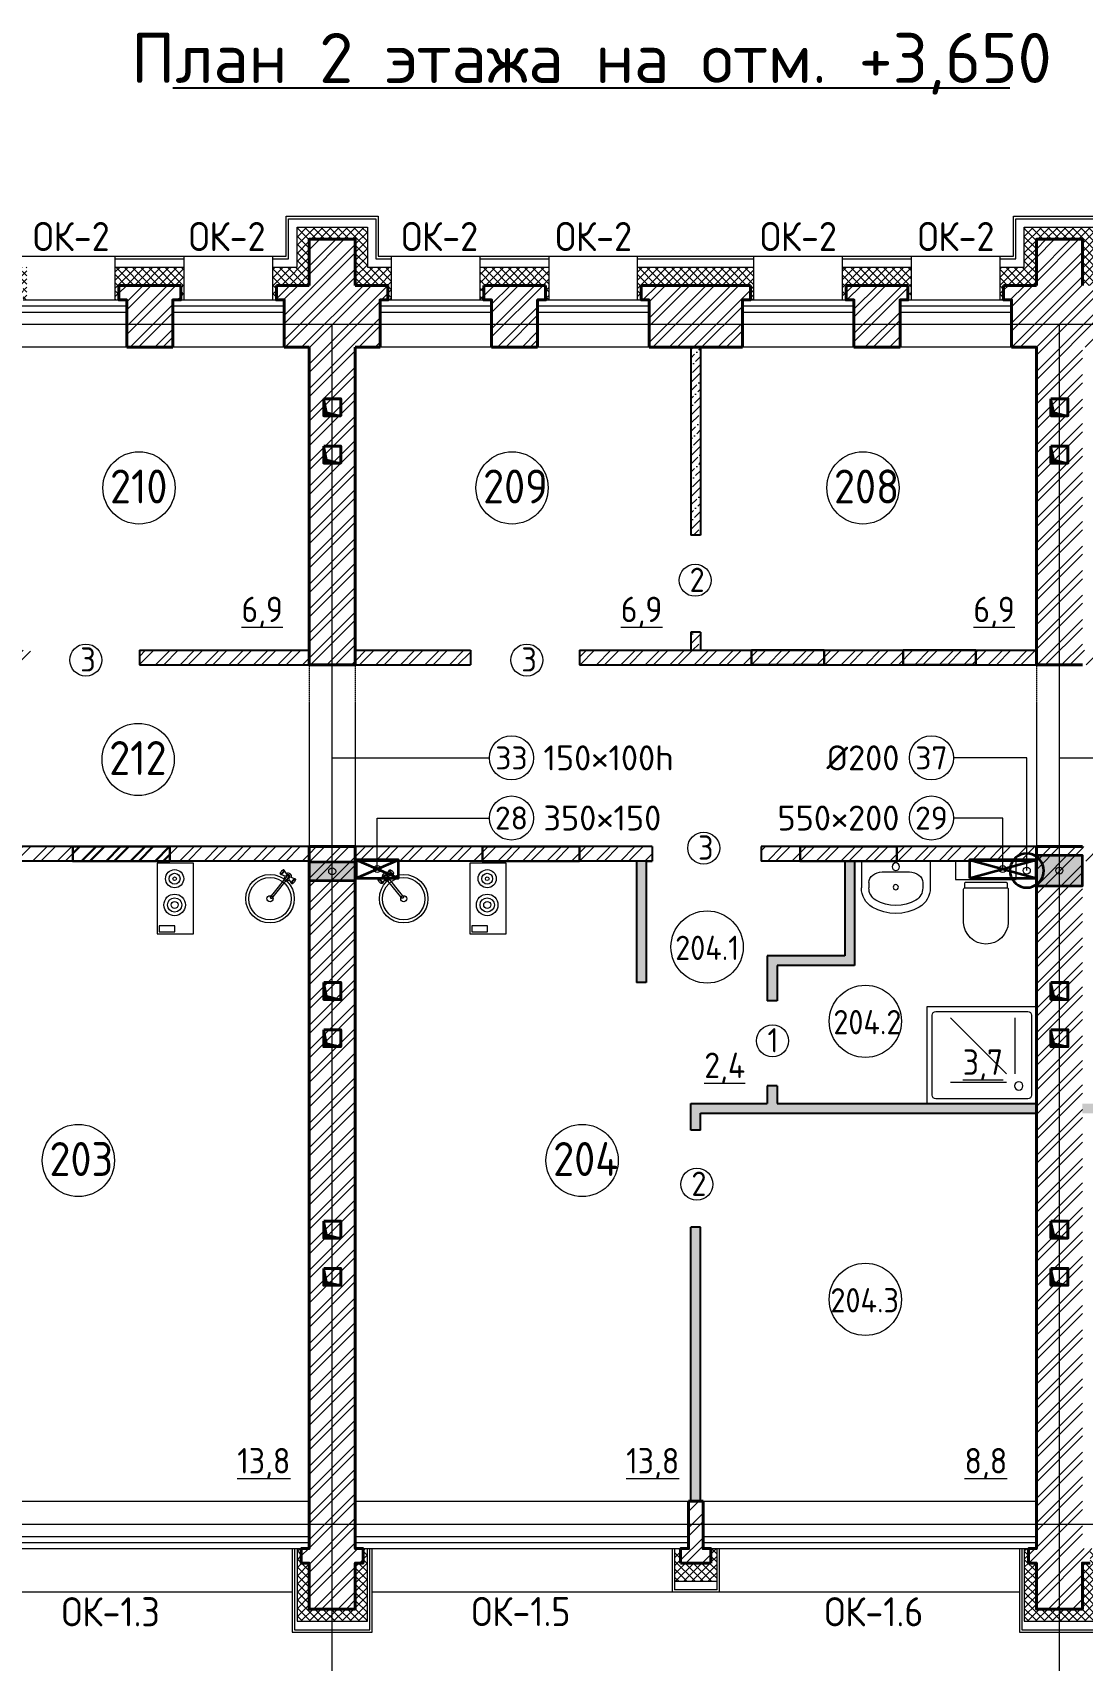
# Model space of a CAD drawing. Header units: millimetres. Extents: x -718 to 68664, y 3859 to 52864.
# Drawn here: x 40871 to 49533, y 12997 to 26425 of the extents above; entities that cross this region are included whole.
import ezdxf
from ezdxf.enums import TextEntityAlignment as Align

# ---------------------------------------------------------------- set-up
doc = ezdxf.new("R2010")
doc.units = ezdxf.units.MM
doc.linetypes.add('ACAD_ISO02W100', pattern=[15, 12, -3])
doc.linetypes.add('ACAD_ISO04W100', pattern=[30, 24, -3, 0, -3])
doc.layers.add('SANTEH', color=30, linetype='Continuous')
for name, color, linetype, lineweight in [('Ж-б_балка', 144, 'ACAD_ISO02W100', 9), ('Кирпич_перегородки_сущ', 46, 'Continuous', 25), ('Кирпич_стены', 56, 'Continuous', 40), ('Марк_пом', 250, 'Continuous', 15), ('Марка_окна_двери', 166, 'Continuous', 13), ('Оборудование', 19, 'Continuous', 13), ('Окна', 164, 'Continuous', 15), ('Оси', 136, 'ACAD_ISO04W100', 9), ('Отверстия', 5, 'Continuous', 35), ('Отверстия_выноски', 7, 'Continuous', 18), ('Перегородки_новые_CКЦ', 146, 'Continuous', 25), ('Площадь_текст', 198, 'Continuous', 9), ('Проем_закладываемый', 164, 'Continuous', 30), ('Текст', 28, 'Continuous', 25), ('Утеплитель', 36, 'Continuous', 9), ('фасад_навесной', 250, 'Continuous', 15), ('Штрих_кирпич_план', 27, 'Continuous', 5), ('Штрих_перегородки_план_СКЦ', 116, 'Continuous', 5), ('Штрих_пл_кирп_пер_сущ', 116, 'Continuous', 5), ('Штрих_утеплитель_план', 27, 'Continuous', 5)]:
    doc.layers.add(name, color=color, linetype=linetype, lineweight=lineweight)
doc.styles.add('GOST', font='isocpeur.ttf', dxfattribs={"width": 0.9})
doc.styles.add('GOST Common_1', font='GOST Common.ttf', dxfattribs={"width": 0.95, "height": 45})
pattern_1 = [(45, (-66363.26, 106126.58), (-101.02788, 101.02788), []), (45, (-66295.91, 106126.58), (-101.02788, 101.02788), [])]
pattern_2 = [(45, (-66363.263, 106126.584), (25.25697, 92.608891), [119.0625, -23.8125, 0, -23.8125])]

# ---------------------------------------------------------------- blocks, each defined once
blk = doc.blocks.new('Dush')
at = {"layer": 'Оборудование'}
for p, q in [((0, -100), (-900, -100)), ((-900, -100), (-900, -900)), ((0, -900), (0, -100)), ((-860, -170), (-860, -830)), ((-70, -140), (-830, -140)), ((-726, -653), (-726, -191)), ((-653, -653), (-191, -191)), ((-40, -830), (-40, -170)), ((-653, -726), (-191, -726)), ((-900, -900), (0, -900)), ((-830, -860), (-70, -860))]:
    blk.add_line(p, q, dxfattribs=at)
blk.add_circle((-754, -754), 35, dxfattribs=at)
for centre, start, end in [((-830, -170), 90, 180), ((-70, -170), 0, 90), ((-830, -830), 180, 270), ((-70, -830), 270, 0)]:
    blk.add_arc(centre, 30, start, end, dxfattribs=at)
blk = doc.blocks.new('Basin 01_72')
for p, q in [((0, 350), (0, 172)), ((460, 350), (0, 350)), ((460, 350), (460, 172)), ((139, 278), (139, 278)), ((321, 278), (139, 278)), ((50, 207), (50, 172)), ((410, 207), (410, 172))]:
    blk.add_line(p, q)
for points in [[(139, 278), (122, 277), (105, 273), (90, 266), (76, 257), (65, 247), (57, 235), (52, 221), (50, 207)], [(410, 207), (408, 221), (403, 235), (395, 247), (384, 257), (370, 266), (355, 273), (338, 277), (321, 278)], [(0, 172), (1, 152), (5, 133), (11, 114), (20, 96), (30, 80), (43, 66), (57, 53), (73, 42)], [(50, 172), (51, 159), (53, 147), (57, 135), (63, 124), (69, 113), (77, 104), (86, 96), (97, 89)], [(363, 89), (374, 96), (383, 104), (391, 113), (397, 124), (403, 135), (407, 147), (409, 159), (410, 172)], [(387, 42), (403, 53), (417, 66), (430, 80), (440, 96), (449, 114), (455, 133), (459, 152), (460, 172)], [(73, 42), (110, 24), (149, 11), (189, 3), (230, 0), (271, 3), (311, 11), (350, 24), (387, 42)], [(97, 89), (128, 73), (161, 62), (195, 55), (230, 53), (265, 55), (299, 62), (332, 73), (363, 89)]]:
    blk.add_lwpolyline(points)
for centre, radius in [((230, 313), 25), ((230, 176), 17.5)]:
    blk.add_circle(centre, radius)

msp = doc.modelspace()

# ---------------------------------------------------------------- hatches: boundary and pattern name
at = {"true_color": 0x000000}
h = msp.add_hatch(color=18, dxfattribs=at)
h.dxf.hatch_style = 1
h.paths.add_polyline_path([(43273, 23404), (43296, 23293), (43413, 23264), (43273, 23264)])
h = msp.add_hatch(color=18, dxfattribs=at)
h.dxf.hatch_style = 1
h.paths.add_polyline_path([(49273, 23404), (49296, 23293), (49413, 23264), (49273, 23264)])
h = msp.add_hatch(color=18, dxfattribs=at)
h.dxf.hatch_style = 1
h.paths.add_polyline_path([(43273, 23014), (43296, 22903), (43413, 22874), (43273, 22874)])
h = msp.add_hatch(color=18, dxfattribs=at)
h.dxf.hatch_style = 1
h.paths.add_polyline_path([(49273, 23014), (49296, 22903), (49413, 22874), (49273, 22874)])
h = msp.add_hatch(color=18, dxfattribs=at)
h.dxf.hatch_style = 1
h.paths.add_polyline_path([(43273, 18590), (43296, 18479), (43413, 18450), (43273, 18450)])
h = msp.add_hatch(color=18, dxfattribs=at)
h.dxf.hatch_style = 1
h.paths.add_polyline_path([(49273, 18590), (49296, 18479), (49413, 18450), (49273, 18450)])
h = msp.add_hatch(color=18, dxfattribs=at)
h.dxf.hatch_style = 1
h.paths.add_polyline_path([(43273, 18200), (43296, 18089), (43413, 18060), (43273, 18060)])
h = msp.add_hatch(color=18, dxfattribs=at)
h.dxf.hatch_style = 1
h.paths.add_polyline_path([(49273, 18200), (49296, 18089), (49413, 18060), (49273, 18060)])
h = msp.add_hatch(color=18, dxfattribs=at)
h.dxf.hatch_style = 1
h.paths.add_polyline_path([(43273, 16621), (43296, 16510), (43413, 16481), (43273, 16481)])
h = msp.add_hatch(color=18, dxfattribs=at)
h.dxf.hatch_style = 1
h.paths.add_polyline_path([(49273, 16621), (49296, 16510), (49413, 16481), (49273, 16481)])
h = msp.add_hatch(color=18, dxfattribs=at)
h.dxf.hatch_style = 1
h.paths.add_polyline_path([(43273, 16231), (43296, 16120), (43413, 16091), (43273, 16091)])
h = msp.add_hatch(color=18, dxfattribs=at)
h.dxf.hatch_style = 1
h.paths.add_polyline_path([(49273, 16231), (49296, 16120), (49413, 16091), (49273, 16091)])
at = {"layer": 'Отверстия'}
for points in [[(49153, 19387), (49533, 19387), (49533, 19637), (49153, 19637)], [(43153, 19431), (43533, 19431), (43533, 19581), (43153, 19581)]]:
    msp.add_hatch(color=5, dxfattribs=at).paths.add_polyline_path(points)
at = {"layer": 'Проем_закладываемый', "true_color": 0x4554a5}
h = msp.add_hatch(dxfattribs=at)
h.set_pattern_fill('ANSI32', color=175, scale=15)
h.set_pattern_definition(pattern_1)
h.paths.add_polyline_path([(41203, 19710), (42003, 19710), (42003, 19590), (41203, 19590)])
at = {"layer": 'Штрих_кирпич_план'}
h = msp.add_hatch(dxfattribs=at)
h.set_pattern_fill('ANSI32', color=256, scale=15)
h.set_pattern_definition(pattern_1)
h.paths.add_polyline_path([(27038, 24220), (27103, 24220), (27103, 24340), (26593, 24340), (26593, 24220), (26658, 24220), (26658, 23830), (27038, 23830)])
h.paths.add_polyline_path([(28728, 24220), (28793, 24220), (28793, 24340), (27893, 24340), (27893, 24220), (27958, 24220), (27958, 23830), (28728, 23830)])
h.paths.add_polyline_path([(30028, 24220), (30093, 24220), (30093, 24340), (29583, 24340), (29583, 24220), (29648, 24220), (29648, 23830), (30028, 23830)])
h.paths.add_polyline_path([(31533, 23830), (31738, 23830), (31738, 24220), (31803, 24220), (31803, 24340), (31533, 24340), (31533, 24720), (31153, 24720), (31153, 24340), (30883, 24340), (30883, 24220), (30948, 24220), (30948, 23830), (31153, 23830), (31153, 21210), (31793, 21210), (31793, 21720), (31533, 21720)])
h.paths.add_polyline_path([(33038, 24220), (33103, 24220), (33103, 24340), (32593, 24340), (32593, 24220), (32658, 24220), (32658, 23830), (33038, 23830)])
h.paths.add_polyline_path([(34728, 24220), (34793, 24220), (34793, 24340), (33893, 24340), (33893, 24220), (33958, 24220), (33958, 23830), (34728, 23830)], flags=17)
h.paths.add_polyline_path([(36028, 24220), (36093, 24220), (36093, 24340), (35583, 24340), (35583, 24220), (35648, 24220), (35648, 23830), (36028, 23830)], flags=17)
h.paths.add_polyline_path([(37738, 24220), (37803, 24220), (37803, 24340), (37533, 24340), (37533, 24720), (37153, 24720), (37153, 24340), (36883, 24340), (36883, 24220), (36948, 24220), (36948, 23830), (37153, 23830), (37153, 21720), (32693, 21720), (32693, 21210), (37533, 21210), (37533, 23830), (37738, 23830)])
h.paths.add_polyline_path([(39038, 24220), (39103, 24220), (39103, 24340), (38593, 24340), (38593, 24220), (38658, 24220), (38658, 23830), (39038, 23830)])
h.paths.add_polyline_path([(40728, 24220), (40793, 24220), (40793, 24340), (39893, 24340), (39893, 24220), (39958, 24220), (39958, 23830), (40728, 23830)])
h.paths.add_polyline_path([(42028, 24220), (42093, 24220), (42093, 24340), (41583, 24340), (41583, 24220), (41648, 24220), (41648, 23830), (42028, 23830)])
h.paths.add_polyline_path([(43738, 24220), (43803, 24220), (43803, 24340), (43533, 24340), (43533, 24720), (43153, 24720), (43153, 24340), (42883, 24340), (42883, 24220), (42948, 24220), (42948, 23830), (43153, 23830), (43153, 21210), (43533, 21210), (43533, 23830), (43738, 23830)])
h.paths.add_polyline_path([(45038, 24220), (45103, 24220), (45103, 24340), (44593, 24340), (44593, 24220), (44658, 24220), (44658, 23830), (45038, 23830)])
h.paths.add_polyline_path([(46728, 24220), (46793, 24220), (46793, 24340), (45893, 24340), (45893, 24220), (45958, 24220), (45958, 23830), (46728, 23830)])
h.paths.add_polyline_path([(48028, 24220), (48093, 24220), (48093, 24340), (47583, 24340), (47583, 24220), (47648, 24220), (47648, 23830), (48028, 23830)])
h.paths.add_polyline_path([(49738, 24220), (49803, 24220), (49803, 24340), (49533, 24340), (49533, 24720), (49153, 24720), (49153, 24340), (48883, 24340), (48883, 24220), (48948, 24220), (48948, 23830), (49153, 23830), (49153, 21210), (49533, 21210), (49533, 23830), (49738, 23830)])
h.paths.add_polyline_path([(51038, 24220), (51103, 24220), (51103, 24340), (50593, 24340), (50593, 24220), (50658, 24220), (50658, 23830), (51038, 23830)])
h.paths.add_polyline_path([(52728, 24220), (52793, 24220), (52793, 24340), (51893, 24340), (51893, 24220), (51958, 24220), (51958, 23830), (52728, 23830)])
h.paths.add_polyline_path([(54028, 24220), (54093, 24220), (54093, 24340), (53583, 24340), (53583, 24220), (53648, 24220), (53648, 23830), (54028, 23830)])
h.paths.add_polyline_path([(55663, 24720), (55153, 24720), (55153, 24340), (54883, 24340), (54883, 24220), (54948, 24220), (54948, 23830), (55153, 23830), (55153, 21075), (55663, 21075)])
h.paths.add_polyline_path([(55663, 19945), (55153, 19945), (55153, 14310), (55153, 13920), (55088, 13920), (55088, 13800), (55153, 13800), (55153, 13420), (55663, 13420), (55663, 13800)])
h.paths.add_polyline_path([(52468, 13920), (52403, 13920), (52403, 14310), (52283, 14310), (52283, 13920), (52218, 13920), (52218, 13800), (52468, 13800)])
h.paths.add_polyline_path([(49533, 19710), (49153, 19710), (49153, 14310), (49153, 13920), (49088, 13920), (49088, 13800), (49153, 13800), (49153, 13420), (49533, 13420), (49533, 13800), (49598, 13800), (49598, 13920), (49533, 13920), (49533, 14310)])
h.paths.add_polyline_path([(43533, 19710), (43153, 19710), (43153, 14310), (43153, 13920), (43088, 13920), (43088, 13800), (43153, 13800), (43153, 13420), (43533, 13420), (43533, 13800), (43598, 13800), (43598, 13920), (43533, 13920), (43533, 14310)])
h.paths.add_polyline_path([(37533, 19710), (37153, 19710), (37153, 14310), (37153, 13920), (37088, 13920), (37088, 13800), (37153, 13800), (37153, 13420), (37533, 13420), (37533, 13800), (37598, 13800), (37598, 13920), (37533, 13920), (37533, 14310)])
h.paths.add_polyline_path([(40403, 14310), (40283, 14310), (40283, 13920), (40218, 13920), (40218, 13800), (40468, 13800), (40468, 13920), (40403, 13920)])
h.paths.add_polyline_path([(46468, 13920), (46403, 13920), (46403, 14310), (46283, 14310), (46283, 13920), (46218, 13920), (46218, 13800), (46468, 13800)])
h.paths.add_polyline_path([(34468, 13920), (34403, 13920), (34403, 14310), (34283, 14310), (34283, 13920), (34218, 13920), (34218, 13800), (34468, 13800)])
h.paths.add_polyline_path([(31533, 19710), (31153, 19710), (31153, 14310), (31153, 13920), (31088, 13920), (31088, 13800), (31153, 13800), (31153, 13420), (31533, 13420), (31533, 13800), (31598, 13800), (31598, 13920), (31533, 13920), (31533, 14310)])
h.paths.add_polyline_path([(28468, 13920), (28403, 13920), (28403, 14310), (28283, 14310), (28283, 13920), (28218, 13920), (28218, 13800), (28468, 13800)])
h.paths.add_polyline_path([(25023, 20795), (25143, 20795), (25148, 20860), (25536, 20860), (25531, 23830), (25738, 23830), (25738, 24220), (25803, 24220), (25803, 24340), (25023, 24340)])
h.paths.add_polyline_path([(25143, 19880), (25023, 19880), (25023, 13420), (25533, 13420), (25533, 13800), (25598, 13800), (25598, 13920), (25533, 13920), (25533, 19815), (25143, 19815)])
at = {"layer": 'Штрих_перегородки_план_СКЦ', "true_color": 0xf8d731}
h = msp.add_hatch(dxfattribs=at)
h.set_pattern_fill('ANSI36', color=40, scale=15)
h.set_pattern_definition(pattern_2)
h.paths.add_polyline_path([(46382, 21480), (46302, 21480), (46302, 21330), (46382, 21330)])
h.paths.add_polyline_path([(46382, 23830), (46302, 23830), (46302, 22280), (46382, 22280)])
at = {"layer": 'Штрих_перегородки_план_СКЦ'}
h = msp.add_hatch(dxfattribs=at)
h.set_pattern_fill('ANSI36', color=256, scale=15)
h.set_pattern_definition(pattern_2)
h.paths.add_polyline_path([(45933, 19590), (45853, 19590), (45853, 18590), (45933, 18590)])
h.paths.add_polyline_path([(49153, 17590), (48253, 17590), (47013, 17590), (47013, 17737), (46933, 17737), (46933, 17590), (46303, 17590), (46303, 17370), (46383, 17370), (46383, 17510), (49153, 17510)])
h.paths.add_polyline_path([(47653, 19590), (47573, 19590), (47573, 18810), (46933, 18810), (46933, 18437), (47013, 18437), (47013, 18730), (47653, 18730)])
h.paths.add_polyline_path([(46383, 16570), (46303, 16570), (46303, 14310), (46383, 14310)])
h.paths.add_polyline_path([(52383, 17590), (51753, 17590), (51753, 17737), (51673, 17737), (51673, 17590), (49533, 17590), (49533, 17510), (52303, 17510), (52303, 17370), (52383, 17370)])
h.paths.add_polyline_path([(51753, 18810), (51113, 18810), (51113, 19590), (51033, 19590), (51033, 18730), (51673, 18730), (51673, 18437), (51753, 18437)])
h.paths.add_polyline_path([(52833, 19590), (52753, 19590), (52753, 18590), (52833, 18590)])
h.paths.add_polyline_path([(52383, 16570), (52303, 16570), (52303, 14310), (52383, 14310)])
at = {"layer": 'Штрих_пл_кирп_пер_сущ'}
h = msp.add_hatch(dxfattribs=at)
h.set_pattern_fill('ANSI32', color=256, scale=15)
h.set_pattern_definition(pattern_1)
h.paths.add_polyline_path([(52403, 23830), (52283, 23830), (52283, 21330), (52403, 21330)])
h.paths.add_polyline_path([(37983, 21330), (37533, 21330), (37533, 21210), (37983, 21210)])
h.paths.add_polyline_path([(43153, 21330), (41753, 21330), (41753, 21210), (43153, 21210)])
h.paths.add_polyline_path([(44483, 21330), (43533, 21330), (43533, 21210), (44483, 21210)])
h.paths.add_polyline_path([(51193, 21330), (49533, 21330), (49533, 21210), (51193, 21210)])
h.paths.add_polyline_path([(55153, 21330), (53503, 21330), (53503, 21210), (55153, 21210)])
h.paths.add_polyline_path([(40853, 21330), (38883, 21330), (38883, 21210), (40853, 21210)])
h.paths.add_polyline_path([(49153, 21330), (45383, 21330), (45383, 21210), (49153, 21210)])
h.paths.add_polyline_path([(52703, 21330), (51993, 21330), (51993, 21210), (52703, 21210)])
h = msp.add_hatch(dxfattribs=at)
h.set_pattern_fill('ANSI32', color=256, scale=15)
h.set_pattern_definition(pattern_1)
h.paths.add_polyline_path([(55153, 19710), (52703, 19710), (52703, 19590), (55153, 19590)])
h.paths.add_polyline_path([(51803, 19710), (49533, 19710), (49533, 19590), (51803, 19590)])
h.paths.add_polyline_path([(49153, 19710), (46883, 19710), (46883, 19590), (49153, 19590)])
h.paths.add_polyline_path([(45983, 19710), (43533, 19710), (43533, 19590), (45983, 19590)])
h.paths.add_polyline_path([(43153, 19710), (40703, 19710), (40703, 19590), (43153, 19590)])
h.paths.add_polyline_path([(39803, 19710), (37533, 19710), (37533, 19590), (39803, 19590)])
h.paths.add_polyline_path([(37153, 19710), (34883, 19710), (34883, 19590), (37153, 19590)])
h.paths.add_polyline_path([(33983, 19710), (31533, 19710), (31533, 19590), (33983, 19590)])
at = {"layer": 'Штрих_утеплитель_план'}
h = msp.add_hatch(dxfattribs=at)
h.set_pattern_fill('ANSI37', color=256, scale=15)
h.set_pattern_definition([(45, (55753.34, 22957.65), (-33.67596, 33.67596), []), (135, (55753.34, 22957.65), (-33.67596, -33.67596), [])])
h.paths.add_polyline_path([(55813, 24820), (55053, 24820), (55053, 24490), (54853, 24490), (54853, 24220), (54883, 24220), (54883, 24340), (55153, 24340), (55153, 24720), (55663, 24720), (55663, 21075), (55443, 21075), (55443, 21045), (55813, 21045)])
h.paths.add_polyline_path([(55813, 19975), (55443, 19975), (55443, 19945), (55663, 19945), (55663, 13800), (55663, 13420), (55343, 13420), (55343, 13320), (55813, 13320)])
h.paths.add_polyline_path([(55343, 13420), (55153, 13420), (55153, 13800), (55088, 13800), (55088, 13920), (55053, 13920), (55053, 13320), (55343, 13320)])
h.paths.add_polyline_path([(25023, 24020), (24873, 24020), (24873, 20765), (25143, 20765), (25143, 20795), (25023, 20795)])
h.paths.add_polyline_path([(25023, 19880), (25143, 19880), (25143, 19910), (24873, 19910), (24873, 14120), (25023, 14120)])
h.paths.add_polyline_path([(25833, 24490), (24873, 24490), (24873, 24020), (25023, 24020), (25023, 24340), (25533, 24340), (25803, 24340), (25803, 24220), (25833, 24220)])
h.paths.add_polyline_path([(27133, 24490), (26563, 24490), (26563, 24220), (26593, 24220), (26593, 24340), (27103, 24340), (27103, 24220), (27133, 24220)])
h.paths.add_polyline_path([(28823, 24490), (27863, 24490), (27863, 24220), (27893, 24220), (27893, 24340), (28793, 24340), (28793, 24220), (28823, 24220)])
h.paths.add_polyline_path([(30123, 24490), (29553, 24490), (29553, 24220), (29583, 24220), (29583, 24340), (30093, 24340), (30093, 24220), (30123, 24220)])
h.paths.add_polyline_path([(31153, 24720), (31533, 24720), (31533, 24340), (31803, 24340), (31803, 24220), (31833, 24220), (31833, 24490), (31633, 24490), (31633, 24820), (31053, 24820), (31053, 24490), (30853, 24490), (30853, 24220), (30883, 24220), (30883, 24340), (31153, 24340)])
h.paths.add_polyline_path([(33133, 24490), (32563, 24490), (32563, 24220), (32593, 24220), (32593, 24340), (33103, 24340), (33103, 24220), (33133, 24220)])
h.paths.add_polyline_path([(34823, 24490), (33863, 24490), (33863, 24220), (33893, 24220), (33893, 24340), (34793, 24340), (34793, 24220), (34823, 24220)])
h.paths.add_polyline_path([(36123, 24490), (35553, 24490), (35553, 24220), (35583, 24220), (35583, 24340), (36093, 24340), (36093, 24220), (36123, 24220)])
h.paths.add_polyline_path([(37153, 24720), (37533, 24720), (37533, 24340), (37803, 24340), (37803, 24220), (37833, 24220), (37833, 24490), (37633, 24490), (37633, 24820), (37053, 24820), (37053, 24490), (36853, 24490), (36853, 24220), (36883, 24220), (36883, 24340), (37153, 24340)])
h.paths.add_polyline_path([(39133, 24490), (38563, 24490), (38563, 24220), (38593, 24220), (38593, 24340), (39103, 24340), (39103, 24220), (39133, 24220)])
h.paths.add_polyline_path([(40823, 24490), (39863, 24490), (39863, 24220), (39893, 24220), (39893, 24340), (40793, 24340), (40793, 24220), (40823, 24220)])
h.paths.add_polyline_path([(42123, 24490), (41553, 24490), (41553, 24220), (41583, 24220), (41583, 24340), (42093, 24340), (42093, 24220), (42123, 24220)])
h.paths.add_polyline_path([(43153, 24720), (43533, 24720), (43533, 24340), (43803, 24340), (43803, 24220), (43833, 24220), (43833, 24490), (43633, 24490), (43633, 24820), (43053, 24820), (43053, 24490), (42853, 24490), (42853, 24220), (42883, 24220), (42883, 24340), (43153, 24340)])
h.paths.add_polyline_path([(45133, 24490), (44563, 24490), (44563, 24220), (44593, 24220), (44593, 24340), (45103, 24340), (45103, 24220), (45133, 24220)])
h.paths.add_polyline_path([(46823, 24490), (45863, 24490), (45863, 24220), (45893, 24220), (45893, 24340), (46793, 24340), (46793, 24220), (46823, 24220)])
h.paths.add_polyline_path([(48123, 24490), (47553, 24490), (47553, 24220), (47583, 24220), (47583, 24340), (48093, 24340), (48093, 24220), (48123, 24220)])
h.paths.add_polyline_path([(49153, 24720), (49533, 24720), (49533, 24340), (49803, 24340), (49803, 24220), (49833, 24220), (49833, 24490), (49633, 24490), (49633, 24820), (49053, 24820), (49053, 24490), (48853, 24490), (48853, 24220), (48883, 24220), (48883, 24340), (49153, 24340)])
h.paths.add_polyline_path([(51133, 24490), (50563, 24490), (50563, 24220), (50593, 24220), (50593, 24340), (51103, 24340), (51103, 24220), (51133, 24220)])
h.paths.add_polyline_path([(52823, 24490), (51863, 24490), (51863, 24220), (51893, 24220), (51893, 24340), (52793, 24340), (52793, 24220), (52823, 24220)])
h.paths.add_polyline_path([(54123, 24490), (53553, 24490), (53553, 24220), (53583, 24220), (53583, 24340), (54093, 24340), (54093, 24220), (54123, 24220)])
h.paths.add_polyline_path([(25343, 13420), (25023, 13420), (25023, 13800), (25023, 14120), (24873, 14120), (24873, 13320), (25343, 13320)])
h.paths.add_polyline_path([(25633, 13920), (25598, 13920), (25598, 13800), (25533, 13800), (25533, 13420), (25343, 13420), (25343, 13320), (25633, 13320)])
h.paths.add_polyline_path([(28518, 13920), (28468, 13920), (28468, 13800), (28218, 13800), (28218, 13920), (28168, 13920), (28168, 13650), (28518, 13650)])
h.paths.add_polyline_path([(31633, 13920), (31598, 13920), (31598, 13800), (31533, 13800), (31533, 13420), (31343, 13420), (31343, 13320), (31633, 13320)])
h.paths.add_polyline_path([(31343, 13420), (31153, 13420), (31153, 13800), (31088, 13800), (31088, 13920), (31053, 13920), (31053, 13320), (31343, 13320)])
h.paths.add_polyline_path([(34518, 13920), (34468, 13920), (34468, 13800), (34218, 13800), (34218, 13920), (34168, 13920), (34168, 13650), (34518, 13650)])
h.paths.add_polyline_path([(37153, 13800), (37088, 13800), (37088, 13920), (37053, 13920), (37053, 13320), (37343, 13320), (37343, 13420), (37153, 13420)])
h.paths.add_polyline_path([(37633, 13920), (37598, 13920), (37598, 13800), (37533, 13800), (37533, 13420), (37343, 13420), (37343, 13320), (37633, 13320)])
h.paths.add_polyline_path([(40518, 13920), (40468, 13920), (40468, 13800), (40218, 13800), (40218, 13920), (40168, 13920), (40168, 13650), (40518, 13650)])
h.paths.add_polyline_path([(43633, 13920), (43598, 13920), (43598, 13800), (43533, 13800), (43533, 13420), (43343, 13420), (43343, 13320), (43633, 13320)])
h.paths.add_polyline_path([(43343, 13420), (43153, 13420), (43153, 13800), (43088, 13800), (43088, 13920), (43053, 13920), (43053, 13320), (43343, 13320)])
h.paths.add_polyline_path([(46518, 13920), (46468, 13920), (46468, 13800), (46218, 13800), (46218, 13920), (46168, 13920), (46168, 13650), (46518, 13650)])
h.paths.add_polyline_path([(49153, 13800), (49088, 13800), (49088, 13920), (49053, 13920), (49053, 13320), (49343, 13320), (49343, 13420), (49153, 13420)])
h.paths.add_polyline_path([(49633, 13920), (49598, 13920), (49598, 13800), (49533, 13800), (49533, 13420), (49343, 13420), (49343, 13320), (49633, 13320)])
h.paths.add_polyline_path([(52518, 13920), (52468, 13920), (52468, 13800), (52218, 13800), (52218, 13920), (52168, 13920), (52168, 13650), (52518, 13650)])

# ---------------------------------------------------------------- linework, layer by layer
for points in [[(43273, 23404), (43296, 23293), (43413, 23264), (43273, 23264), (43273, 23404)], [(49273, 23404), (49296, 23293), (49413, 23264), (49273, 23264), (49273, 23404)], [(43273, 23014), (43296, 22903), (43413, 22874), (43273, 22874), (43273, 23014)], [(49273, 23014), (49296, 22903), (49413, 22874), (49273, 22874), (49273, 23014)], [(43273, 18590), (43296, 18479), (43413, 18450), (43273, 18450), (43273, 18590)], [(49273, 18590), (49296, 18479), (49413, 18450), (49273, 18450), (49273, 18590)], [(43273, 18200), (43296, 18089), (43413, 18060), (43273, 18060), (43273, 18200)], [(49273, 18200), (49296, 18089), (49413, 18060), (49273, 18060), (49273, 18200)], [(43273, 16621), (43296, 16510), (43413, 16481), (43273, 16481), (43273, 16621)], [(49273, 16621), (49296, 16510), (49413, 16481), (49273, 16481), (49273, 16621)], [(43273, 16231), (43296, 16120), (43413, 16091), (43273, 16091), (43273, 16231)], [(49273, 16231), (49296, 16120), (49413, 16091), (49273, 16091), (49273, 16231)]]:
    msp.add_lwpolyline(points)
at = {"layer": 'Ж-б_балка', "ltscale": 0.1}
for p, q in [((43153, 21210), (43153, 19710)), ((43533, 21210), (43533, 19710)), ((49153, 21210), (49153, 19710))]:
    msp.add_line(p, q, dxfattribs=at)
at = {"layer": 'Кирпич_перегородки_сущ'}
for p, q in [((41753, 21330), (43153, 21330)), ((43533, 21330), (44483, 21330)), ((45383, 21330), (49153, 21330)), ((41753, 21210), (43153, 21210)), ((43533, 21210), (44483, 21210)), ((45383, 21210), (49153, 21210)), ((43153, 19710), (40703, 19710)), ((45983, 19710), (43533, 19710)), ((49153, 19710), (46883, 19710)), ((43153, 19590), (40703, 19590)), ((45983, 19590), (43533, 19590)), ((49153, 19590), (46883, 19590))]:
    msp.add_line(p, q, dxfattribs=at)
at = {"layer": 'Кирпич_стены'}
for p, q in [((42883, 24340), (43153, 24340)), ((43803, 24340), (43533, 24340)), ((48883, 24340), (49153, 24340)), ((42948, 23830), (43153, 23830)), ((43533, 23830), (43738, 23830)), ((48948, 23830), (49153, 23830)), ((43153, 21210), (43533, 21210)), ((49153, 21210), (49533, 21210)), ((43153, 19710), (43533, 19710)), ((49153, 19710), (49533, 19710))]:
    msp.add_line(p, q, dxfattribs=at)
at = {"layer": 'Кирпич_стены', "lineweight": 15}
for p, q in [((42948, 23830), (37738, 23830)), ((48948, 23830), (43738, 23830)), ((37533, 14310), (43153, 14310)), ((43533, 14310), (49153, 14310))]:
    msp.add_line(p, q, dxfattribs=at)
at = {"layer": 'Кирпич_стены'}
for points in [[(43533, 24340), (43533, 24720), (43153, 24720), (43153, 24340)], [(49533, 24340), (49533, 24720), (49153, 24720), (49153, 24340)], [(42093, 24340), (41583, 24340)], [(41648, 23830), (41648, 24220), (41583, 24220), (41583, 24340)], [(42028, 23830), (42028, 24220), (42093, 24220), (42093, 24340)], [(42948, 23830), (42948, 24220), (42883, 24220), (42883, 24340)], [(43738, 23830), (43738, 24220), (43803, 24220), (43803, 24340)], [(45103, 24340), (44593, 24340)], [(44658, 23830), (44658, 24220), (44593, 24220), (44593, 24340)], [(45038, 23830), (45038, 24220), (45103, 24220), (45103, 24340)], [(46793, 24340), (45893, 24340)], [(45958, 23830), (45958, 24220), (45893, 24220), (45893, 24340)], [(46728, 23830), (46728, 24220), (46793, 24220), (46793, 24340)], [(48093, 24340), (47583, 24340)], [(47648, 23830), (47648, 24220), (47583, 24220), (47583, 24340)], [(48028, 23830), (48028, 24220), (48093, 24220), (48093, 24340)], [(48948, 23830), (48948, 24220), (48883, 24220), (48883, 24340)], [(41648, 23830), (42028, 23830)], [(43153, 23830), (43153, 21210)], [(43533, 21210), (43533, 23830)], [(43533, 21210), (43533, 23830)], [(44658, 23830), (45038, 23830)], [(45958, 23830), (46728, 23830)], [(47648, 23830), (48028, 23830)], [(49153, 23830), (49153, 21210)], [(43153, 19710), (43153, 14310)], [(43533, 14310), (43533, 19710)], [(49153, 19710), (49153, 14310)], [(43153, 14310), (43153, 13920), (43088, 13920), (43088, 13800), (43153, 13800)], [(43533, 14310), (43533, 13920), (43598, 13920), (43598, 13800), (43533, 13800)], [(46283, 14310), (46283, 13920), (46218, 13920), (46218, 13800)], [(46403, 14310), (46283, 14310)], [(46403, 14310), (46403, 13920), (46468, 13920), (46468, 13800)], [(49153, 14310), (49153, 13920), (49088, 13920), (49088, 13800), (49153, 13800)], [(43088, 13800), (43153, 13800), (43153, 13420), (43533, 13420), (43533, 13800), (43598, 13800)], [(46218, 13800), (46468, 13800)], [(49088, 13800), (49153, 13800), (49153, 13420), (49533, 13420), (49533, 13800), (49598, 13800)]]:
    msp.add_lwpolyline(points, dxfattribs=at)
for points in [[(43273, 23404), (43413, 23404), (43413, 23264), (43273, 23264)], [(49273, 23404), (49413, 23404), (49413, 23264), (49273, 23264)], [(43273, 23014), (43413, 23014), (43413, 22874), (43273, 22874)], [(49273, 23014), (49413, 23014), (49413, 22874), (49273, 22874)], [(43273, 18590), (43413, 18590), (43413, 18450), (43273, 18450)], [(49273, 18590), (49413, 18590), (49413, 18450), (49273, 18450)], [(43273, 18200), (43413, 18200), (43413, 18060), (43273, 18060)], [(49273, 18200), (49413, 18200), (49413, 18060), (49273, 18060)], [(43273, 16621), (43413, 16621), (43413, 16481), (43273, 16481)], [(49273, 16621), (49413, 16621), (49413, 16481), (49273, 16481)], [(43273, 16231), (43413, 16231), (43413, 16091), (43273, 16091)], [(49273, 16231), (49413, 16231), (49413, 16091), (49273, 16091)]]:
    msp.add_lwpolyline(points, close=True, dxfattribs=at)
at = {"layer": 'Марк_пом'}
for centre in [(41749, 22669), (44827, 22669), (47722, 22669), (41742, 20429), (46436, 18882), (47742, 18269), (41249, 17121), (45405, 17121), (47742, 15975)]:
    msp.add_circle(centre, 298, dxfattribs=at)
at = {"layer": 'Марка_окна_двери'}
for centre in [(46338, 21907), (41310, 21249), (44949, 21249), (46408, 19698), (46976, 18108), (46352, 16925)]:
    msp.add_circle(centre, 132, dxfattribs=at)
at = {"layer": 'Оборудование', "linetype": 'Continuous'}
for p, q in [((42918, 19498), (42915, 19493)), ((42915, 19493), (42915, 19489)), ((42915, 19489), (42916, 19487)), ((42917, 19483), (42915, 19489)), ((42916, 19487), (42919, 19486)), ((42917, 19483), (42918, 19480)), ((42921, 19504), (42918, 19498)), ((42918, 19480), (42921, 19479)), ((42954, 19466), (42918, 19480)), ((42919, 19486), (42922, 19487)), ((42925, 19509), (42921, 19504)), ((42921, 19479), (42925, 19481)), ((42922, 19487), (42927, 19491)), ((42930, 19514), (42925, 19509)), ((42925, 19481), (42931, 19485)), ((42927, 19491), (42932, 19495)), ((42935, 19517), (42930, 19514)), ((42931, 19485), (42937, 19490)), ((42932, 19495), (42936, 19501)), ((42938, 19518), (42935, 19517)), ((42936, 19501), (42939, 19506)), ((42937, 19490), (42942, 19497)), ((42941, 19518), (42938, 19518)), ((42945, 19518), (42938, 19518)), ((42939, 19506), (42942, 19511)), ((42942, 19515), (42941, 19518)), ((42942, 19511), (42942, 19515)), ((42942, 19497), (42946, 19503)), ((42948, 19517), (42945, 19518)), ((42946, 19503), (42949, 19510)), ((42949, 19514), (42948, 19517)), ((42970, 19484), (42948, 19517)), ((42949, 19510), (42949, 19514)), ((42967, 19475), (42963, 19471)), ((42967, 19474), (42964, 19470)), ((42972, 19478), (42967, 19475)), ((42972, 19477), (42967, 19474)), ((42977, 19479), (42972, 19478)), ((42977, 19478), (42972, 19477)), ((42978, 19472), (42974, 19472)), ((42983, 19478), (42977, 19479)), ((42983, 19477), (42977, 19478)), ((42981, 19472), (42978, 19472)), ((42988, 19476), (42983, 19478)), ((42988, 19475), (42983, 19477)), ((42992, 19471), (42988, 19476)), ((42991, 19471), (42988, 19475)), ((43771, 19471), (43775, 19476)), ((43772, 19471), (43775, 19475)), ((43775, 19476), (43780, 19478)), ((43775, 19475), (43780, 19477)), ((43780, 19478), (43786, 19479)), ((43780, 19477), (43786, 19478)), ((43782, 19472), (43786, 19472)), ((43786, 19479), (43791, 19478)), ((43786, 19478), (43791, 19477)), ((43786, 19472), (43789, 19472)), ((43791, 19478), (43797, 19475)), ((43791, 19477), (43796, 19474)), ((43793, 19484), (43815, 19517)), ((43796, 19474), (43799, 19470)), ((43797, 19475), (43800, 19471)), ((43809, 19466), (43845, 19480)), ((43814, 19514), (43815, 19517)), ((43815, 19510), (43814, 19514)), ((43815, 19517), (43818, 19518)), ((43817, 19503), (43815, 19510)), ((43821, 19497), (43817, 19503)), ((43818, 19518), (43825, 19518)), ((43821, 19515), (43822, 19518)), ((43822, 19511), (43821, 19515)), ((43827, 19490), (43821, 19497)), ((43822, 19518), (43825, 19518)), ((43824, 19506), (43822, 19511)), ((43827, 19501), (43824, 19506)), ((43825, 19518), (43828, 19517)), ((43832, 19495), (43827, 19501)), ((43832, 19485), (43827, 19490)), ((43828, 19517), (43833, 19514)), ((43836, 19491), (43832, 19495)), ((43838, 19481), (43832, 19485)), ((43833, 19514), (43838, 19509)), ((43841, 19487), (43836, 19491)), ((43838, 19509), (43842, 19504)), ((43842, 19479), (43838, 19481)), ((43845, 19486), (43841, 19487)), ((43842, 19504), (43845, 19498)), ((43845, 19480), (43842, 19479)), ((43845, 19498), (43848, 19493)), ((43847, 19487), (43845, 19486)), ((43847, 19483), (43845, 19480)), ((43848, 19489), (43847, 19487)), ((43847, 19483), (43848, 19489)), ((43848, 19493), (43848, 19489)), ((42972, 19468), (42842, 19307)), ((42855, 19297), (42985, 19458)), ((42963, 19471), (42961, 19465)), ((42961, 19465), (42961, 19459)), ((42961, 19459), (42962, 19456)), ((42964, 19470), (42962, 19465)), ((42962, 19465), (42962, 19459)), ((42962, 19459), (42963, 19457)), ((42969, 19467), (42968, 19464)), ((42968, 19464), (42968, 19463)), ((42971, 19470), (42969, 19467)), ((42974, 19472), (42971, 19470)), ((42975, 19470), (42972, 19468)), ((42978, 19470), (42975, 19470)), ((42975, 19447), (42978, 19446)), ((42975, 19446), (42978, 19445)), ((42980, 19470), (42978, 19470)), ((42978, 19446), (42983, 19447)), ((42978, 19445), (42984, 19446)), ((42983, 19469), (42980, 19470)), ((42980, 19453), (42981, 19453)), ((42984, 19470), (42981, 19472)), ((42981, 19453), (42984, 19455)), ((42985, 19466), (42983, 19469)), ((42983, 19447), (42988, 19450)), ((42986, 19468), (42984, 19470)), ((42984, 19455), (42986, 19458)), ((42984, 19446), (42989, 19450)), ((42986, 19464), (42985, 19466)), ((42985, 19458), (42986, 19461)), ((42988, 19464), (42986, 19468)), ((42986, 19461), (42986, 19464)), ((42986, 19458), (42988, 19461)), ((42986, 19440), (43007, 19407)), ((42988, 19461), (42988, 19464)), ((42988, 19450), (42992, 19455)), ((42989, 19450), (42993, 19454)), ((42993, 19465), (42991, 19471)), ((42994, 19466), (42992, 19471)), ((42992, 19455), (42993, 19460)), ((42993, 19460), (42993, 19465)), ((42993, 19454), (42994, 19460)), ((42994, 19460), (42994, 19466)), ((43001, 19459), (43038, 19445)), ((43007, 19415), (43006, 19410)), ((43006, 19410), (43007, 19407)), ((43009, 19421), (43007, 19415)), ((43007, 19407), (43011, 19407)), ((43014, 19428), (43009, 19421)), ((43011, 19407), (43017, 19407)), ((43014, 19413), (43013, 19409)), ((43013, 19409), (43014, 19407)), ((43019, 19434), (43014, 19428)), ((43016, 19419), (43014, 19413)), ((43014, 19407), (43017, 19407)), ((43019, 19424), (43016, 19419)), ((43017, 19407), (43021, 19408)), ((43025, 19440), (43019, 19434)), ((43024, 19430), (43019, 19424)), ((43021, 19408), (43025, 19411)), ((43029, 19434), (43024, 19430)), ((43030, 19444), (43025, 19440)), ((43025, 19411), (43030, 19416)), ((43033, 19437), (43029, 19434)), ((43034, 19445), (43030, 19444)), ((43030, 19416), (43034, 19421)), ((43037, 19439), (43033, 19437)), ((43038, 19445), (43034, 19445)), ((43034, 19421), (43038, 19427)), ((43039, 19438), (43037, 19439)), ((43039, 19442), (43038, 19445)), ((43038, 19427), (43040, 19432)), ((43039, 19442), (43041, 19436)), ((43041, 19436), (43039, 19438)), ((43040, 19432), (43041, 19436)), ((43724, 19442), (43723, 19436)), ((43723, 19436), (43724, 19438)), ((43723, 19432), (43723, 19436)), ((43725, 19427), (43723, 19432)), ((43724, 19442), (43726, 19445)), ((43724, 19438), (43726, 19439)), ((43729, 19421), (43725, 19427)), ((43762, 19459), (43726, 19445)), ((43726, 19445), (43729, 19445)), ((43726, 19439), (43730, 19437)), ((43729, 19445), (43733, 19444)), ((43733, 19416), (43729, 19421)), ((43730, 19437), (43735, 19434)), ((43733, 19444), (43739, 19440)), ((43738, 19411), (43733, 19416)), ((43735, 19434), (43739, 19430)), ((43742, 19408), (43738, 19411)), ((43739, 19440), (43744, 19434)), ((43739, 19430), (43744, 19424)), ((43746, 19407), (43742, 19408)), ((43744, 19434), (43749, 19428)), ((43744, 19424), (43747, 19419)), ((43749, 19407), (43746, 19407)), ((43753, 19407), (43746, 19407)), ((43747, 19419), (43749, 19413)), ((43749, 19428), (43754, 19421)), ((43749, 19413), (43750, 19409)), ((43750, 19409), (43749, 19407)), ((43756, 19407), (43753, 19407)), ((43754, 19421), (43756, 19415)), ((43777, 19440), (43756, 19407)), ((43756, 19415), (43757, 19410)), ((43757, 19410), (43756, 19407)), ((43769, 19466), (43771, 19471)), ((43769, 19460), (43769, 19466)), ((43771, 19454), (43769, 19460)), ((43770, 19465), (43772, 19471)), ((43770, 19460), (43770, 19465)), ((43771, 19455), (43770, 19460)), ((43775, 19450), (43771, 19455)), ((43774, 19450), (43771, 19454)), ((43779, 19446), (43774, 19450)), ((43780, 19447), (43775, 19450)), ((43776, 19464), (43777, 19468)), ((43776, 19461), (43776, 19464)), ((43777, 19458), (43776, 19461)), ((43777, 19468), (43779, 19470)), ((43777, 19461), (43778, 19464)), ((43778, 19458), (43777, 19461)), ((43779, 19455), (43777, 19458)), ((43778, 19464), (43779, 19466)), ((43908, 19297), (43778, 19458)), ((43779, 19470), (43782, 19472)), ((43779, 19466), (43780, 19469)), ((43782, 19453), (43779, 19455)), ((43785, 19445), (43779, 19446)), ((43780, 19469), (43783, 19470)), ((43785, 19446), (43780, 19447)), ((43783, 19453), (43782, 19453)), ((43783, 19470), (43786, 19470)), ((43788, 19447), (43785, 19446)), ((43789, 19446), (43785, 19445)), ((43786, 19470), (43788, 19470)), ((43788, 19470), (43791, 19468)), ((43789, 19472), (43792, 19470)), ((43791, 19468), (43921, 19307)), ((43792, 19470), (43794, 19467)), ((43794, 19467), (43795, 19464)), ((43795, 19464), (43795, 19463)), ((43799, 19470), (43801, 19465)), ((43800, 19471), (43802, 19465)), ((43801, 19459), (43800, 19457)), ((43801, 19465), (43801, 19459)), ((43802, 19459), (43801, 19456)), ((43802, 19465), (43802, 19459)), ((42833, 19298), (42832, 19295)), ((42832, 19295), (42832, 19292)), ((42832, 19292), (42833, 19289)), ((42834, 19302), (42833, 19299)), ((42833, 19298), (42834, 19302)), ((42833, 19299), (42833, 19295)), ((42833, 19295), (42835, 19291)), ((42833, 19289), (42835, 19286)), ((42837, 19305), (42834, 19302)), ((42835, 19291), (42837, 19288)), ((42835, 19286), (42838, 19284)), ((42840, 19307), (42837, 19305)), ((42837, 19288), (42840, 19286)), ((42838, 19284), (42842, 19284)), ((42842, 19307), (42840, 19307)), ((42840, 19286), (42844, 19286)), ((42842, 19284), (42845, 19284)), ((42844, 19286), (42848, 19287)), ((42845, 19284), (42848, 19286)), ((42848, 19287), (42851, 19288)), ((42848, 19286), (42851, 19288)), ((42851, 19288), (42853, 19291)), ((42853, 19291), (42855, 19295)), ((42855, 19295), (42855, 19297)), ((43908, 19295), (43908, 19297)), ((43910, 19291), (43908, 19295)), ((43912, 19288), (43910, 19291)), ((43915, 19287), (43912, 19288)), ((43915, 19286), (43912, 19288)), ((43919, 19286), (43915, 19287)), ((43918, 19284), (43915, 19286)), ((43921, 19284), (43918, 19284)), ((43923, 19286), (43919, 19286)), ((43921, 19307), (43923, 19307)), ((43925, 19284), (43921, 19284)), ((43923, 19307), (43926, 19305)), ((43926, 19288), (43923, 19286)), ((43928, 19286), (43925, 19284)), ((43926, 19305), (43929, 19302)), ((43928, 19291), (43926, 19288)), ((43930, 19295), (43928, 19291)), ((43930, 19289), (43928, 19286)), ((43929, 19302), (43930, 19299)), ((43930, 19298), (43929, 19302)), ((43930, 19299), (43930, 19295)), ((43930, 19298), (43932, 19295)), ((43931, 19292), (43930, 19289)), ((43932, 19295), (43931, 19292))]:
    msp.add_line(p, q, dxfattribs=at)
at = {"layer": 'Оборудование'}
for points in [[(42200, 18990), (42200, 19574), (41900, 19574), (41900, 18990)], [(44779, 18990), (44779, 19574), (44480, 19574), (44480, 18990)], [(48487, 19590), (48487, 19440), (48987, 19440), (48987, 19590)], [(42044, 19056), (41916, 19056), (41916, 19006), (42044, 19006)], [(44624, 19056), (44495, 19056), (44495, 19006), (44624, 19006)]]:
    msp.add_lwpolyline(points, close=True, dxfattribs=at)
msp.add_lwpolyline([(48553, 19084), (48553, 19084), (48553, 19360, -0.414214), (48563, 19370), (48563, 19408, -0.414214), (48573, 19418), (48901, 19418, -0.414214), (48911, 19408), (48911, 19370, -0.414214), (48921, 19360), (48921, 19084, -0.965307)], format="xyb", close=True, dxfattribs=at)
msp.add_lwpolyline([(48563, 19370), (48911, 19370)], dxfattribs=at)
for centre, radius in [((42043, 19445), 75), ((42043, 19445), 45), ((44622, 19445), 75), ((44622, 19445), 45), ((42043, 19445), 15), ((44622, 19445), 15), ((42043, 19229), 89), ((42043, 19229), 59), ((42043, 19229), 29), ((44622, 19229), 89), ((44622, 19229), 59), ((44622, 19229), 29)]:
    msp.add_circle(centre, radius, dxfattribs=at)
at = {"layer": 'Оборудование', "linetype": 'Continuous'}
for centre, radius in [((42830, 19280), 200), ((43933, 19280), 200), ((42830, 19280), 175), ((43933, 19280), 175), ((42830, 19280), 25), ((43933, 19280), 25)]:
    msp.add_circle(centre, radius, dxfattribs=at)
for centre, start, end in [((42978, 19462), 349.0488, 113.0958), ((43785, 19462), 66.9042, 190.9512), ((42978, 19462), 169.0488, 215.847), ((42978, 19462), 246.2976, 293.0958), ((43785, 19462), 246.9042, 293.7024), ((43785, 19462), 324.153, 10.9512)]:
    msp.add_arc(centre, 30, start, end, dxfattribs=at)
at = {"layer": 'Окна'}
for p, q in [((40793, 24220), (41583, 24220)), ((42093, 24220), (42883, 24220)), ((43803, 24220), (44593, 24220)), ((45103, 24220), (45893, 24220)), ((46793, 24220), (47583, 24220)), ((48093, 24220), (48883, 24220)), ((40728, 24170), (41648, 24170)), ((40728, 24120), (41648, 24120)), ((42028, 24170), (42948, 24170)), ((42028, 24120), (42948, 24120)), ((43738, 24170), (44658, 24170)), ((43738, 24120), (44658, 24120)), ((45038, 24170), (45958, 24170)), ((45038, 24120), (45958, 24120)), ((46728, 24170), (47648, 24170)), ((46728, 24120), (47648, 24120)), ((48028, 24170), (48948, 24170)), ((48028, 24120), (48948, 24120)), ((40403, 14020), (43153, 14020)), ((40403, 13970), (43153, 13970)), ((43533, 14020), (46283, 14020)), ((43533, 13970), (46283, 13970)), ((46403, 14020), (49153, 14020)), ((46403, 13970), (49153, 13970)), ((40468, 13920), (43088, 13920)), ((43598, 13920), (46218, 13920)), ((46468, 13920), (49088, 13920))]:
    msp.add_line(p, q, dxfattribs=at)
at = {"layer": 'Оси', "ltscale": 0.3}
for p, q in [((23223, 24020), (55343, 24020)), ((43343, 10920), (43343, 24020)), ((49343, 10920), (49343, 24020)), ((23223, 14120), (55343, 14120))]:
    msp.add_line(p, q, dxfattribs=at)
at = {"layer": 'Отверстия', "color": 5}
for p, q in [((48984, 19619), (48967, 19602)), ((49004, 19633), (48984, 19619)), ((49026, 19644), (49004, 19633)), ((49050, 19650), (49026, 19644)), ((49074, 19652), (49050, 19650)), ((49098, 19650), (49074, 19652)), ((49122, 19644), (49098, 19650)), ((49144, 19633), (49122, 19644)), ((49164, 19619), (49144, 19633)), ((49181, 19602), (49164, 19619)), ((43540, 19450), (43890, 19600)), ((43540, 19600), (43890, 19450)), ((48600, 19450), (49150, 19600)), ((48600, 19600), (49150, 19450)), ((48936, 19536), (48934, 19512)), ((48934, 19512), (48936, 19488)), ((48942, 19560), (48936, 19536)), ((48936, 19488), (48942, 19464)), ((48953, 19582), (48942, 19560)), ((48967, 19602), (48953, 19582)), ((49195, 19582), (49181, 19602)), ((49206, 19560), (49195, 19582)), ((49212, 19536), (49206, 19560)), ((49206, 19464), (49212, 19488)), ((49214, 19512), (49212, 19536)), ((49212, 19488), (49214, 19512)), ((48942, 19464), (48953, 19442)), ((48953, 19442), (48967, 19422)), ((48967, 19422), (48984, 19405)), ((48984, 19405), (49004, 19391)), ((49004, 19391), (49026, 19380)), ((49026, 19380), (49050, 19374)), ((49050, 19374), (49074, 19372)), ((49074, 19372), (49098, 19374)), ((49098, 19374), (49122, 19380)), ((49122, 19380), (49144, 19391)), ((49144, 19391), (49164, 19405)), ((49164, 19405), (49181, 19422)), ((49181, 19422), (49195, 19442)), ((49195, 19442), (49206, 19464))]:
    msp.add_line(p, q, dxfattribs=at)
for points in [[(49153, 19387), (49533, 19387), (49533, 19637), (49153, 19637)], [(43153, 19431), (43533, 19431), (43533, 19581), (43153, 19581)], [(43540, 19450), (43890, 19450), (43890, 19600), (43540, 19600)], [(48600, 19450), (49150, 19450), (49150, 19600), (48600, 19600)]]:
    msp.add_lwpolyline(points, close=True, dxfattribs=at)
at = {"layer": 'Отверстия_выноски', "lineweight": 13}
for points in [[(43343, 19506), (43343, 20442), (44640, 20442)], [(49074, 19512), (49074, 20442), (48469, 20442)], [(49343, 19512), (49343, 20442), (50415, 20442)], [(43715, 19525), (43715, 19946), (44640, 19946)], [(48875, 19525), (48875, 19946), (48469, 19946)]]:
    msp.add_lwpolyline(points, dxfattribs=at)
at = {"layer": 'Отверстия_выноски'}
for centre, radius in [((44822, 20442), 182), ((48287, 20442), 182), ((44822, 19946), 182), ((48287, 19946), 182), ((43343, 19506), 28.9), ((43715, 19525), 28.9), ((48875, 19525), 28.9), ((49074, 19512), 28.9), ((49343, 19512), 28.9)]:
    msp.add_circle(centre, radius, dxfattribs=at)
at = {"layer": 'Перегородки_новые_CКЦ'}
for p, q in [((46302, 23830), (46302, 22280)), ((46382, 23830), (46382, 22280)), ((46382, 22280), (46302, 22280)), ((46302, 21480), (46302, 21330)), ((46382, 21480), (46302, 21480)), ((46382, 21480), (46382, 21330)), ((41753, 21330), (41753, 21210)), ((44483, 21330), (44483, 21210)), ((45383, 21330), (45383, 21210)), ((45983, 19710), (45983, 19590)), ((45983, 19710), (45983, 19590)), ((46883, 19710), (46883, 19590)), ((46883, 19710), (46883, 19590)), ((45853, 19590), (45853, 18590)), ((45933, 19590), (45983, 19590)), ((45933, 19590), (45933, 18590)), ((47573, 19590), (47573, 18810)), ((47653, 19590), (47653, 18730)), ((46933, 18810), (46933, 18437)), ((46933, 18810), (46933, 18437)), ((47573, 18810), (46933, 18810)), ((47013, 18730), (47013, 18437)), ((47653, 18730), (47013, 18730)), ((45933, 18590), (45853, 18590)), ((47013, 18437), (46933, 18437)), ((46933, 17737), (46933, 17590)), ((47013, 17737), (46933, 17737)), ((46933, 17737), (46933, 17590)), ((47013, 17737), (47013, 17590)), ((46303, 17370), (46303, 17590)), ((46303, 17590), (46933, 17590)), ((46383, 17370), (46383, 17510)), ((46383, 17510), (49153, 17510)), ((47013, 17590), (49153, 17590)), ((46383, 17370), (46303, 17370)), ((46383, 17370), (46303, 17370)), ((46303, 14310), (46303, 16570)), ((46383, 16570), (46303, 16570)), ((46383, 16570), (46303, 16570)), ((46383, 14310), (46383, 16570))]:
    msp.add_line(p, q, dxfattribs=at)
at = {"layer": 'Проем_закладываемый', "color": 175, "true_color": 0x4554a5}
for points in [[(46803, 21330), (47403, 21330), (47403, 21210), (46803, 21210)], [(48053, 21330), (48653, 21330), (48653, 21210), (48053, 21210)], [(41203, 19710), (42003, 19710), (42003, 19590), (41203, 19590)], [(44583, 19710), (45383, 19710), (45383, 19590), (44583, 19590)], [(47203, 19710), (48003, 19710), (48003, 19590), (47203, 19590)]]:
    msp.add_lwpolyline(points, close=True, dxfattribs=at)
at = {"layer": 'Текст'}
msp.add_line((42029, 25969), (48935, 25969), dxfattribs=at)
at = {"layer": 'Утеплитель'}
for p, q in [((43053, 13920), (43053, 13320)), ((43633, 13320), (43633, 13920)), ((49053, 13920), (49053, 13320)), ((46168, 13650), (46518, 13650)), ((43053, 13320), (43633, 13320)), ((49053, 13320), (49633, 13320))]:
    msp.add_line(p, q, dxfattribs=at)
for points in [[(42853, 24490), (43053, 24490), (43053, 24820), (43633, 24820), (43633, 24490), (43833, 24490)], [(48853, 24490), (49053, 24490), (49053, 24820), (49633, 24820), (49633, 24490), (49833, 24490)], [(41553, 24490), (42123, 24490)], [(44563, 24490), (45133, 24490)], [(45863, 24490), (46823, 24490)], [(47553, 24490), (48123, 24490)]]:
    msp.add_lwpolyline(points, dxfattribs=at)
at = {"layer": 'фасад_навесной'}
for p, q in [((41553, 24220), (41553, 24580)), ((42123, 24220), (42123, 24580)), ((42853, 24220), (42853, 24580)), ((43833, 24220), (43833, 24580)), ((44563, 24220), (44563, 24580)), ((45133, 24220), (45133, 24580)), ((45863, 24220), (45863, 24580)), ((46823, 24220), (46823, 24580)), ((47553, 24220), (47553, 24580)), ((48123, 24220), (48123, 24580)), ((48853, 24220), (48853, 24580)), ((43013, 13920), (43013, 13230)), ((43033, 13920), (43033, 13250)), ((43653, 13250), (43653, 13920)), ((43673, 13230), (43673, 13920)), ((46148, 13920), (46148, 13560)), ((46168, 13920), (46168, 13580)), ((46518, 13580), (46518, 13920)), ((46538, 13560), (46538, 13920)), ((49013, 13920), (49013, 13230)), ((49033, 13920), (49033, 13250)), ((46518, 13580), (46168, 13580)), ((43013, 13560), (37673, 13560)), ((49013, 13560), (43673, 13560)), ((43013, 13230), (43673, 13230)), ((43033, 13250), (43653, 13250)), ((49013, 13230), (49673, 13230)), ((49033, 13250), (49653, 13250))]:
    msp.add_line(p, q, dxfattribs=at)
for points in [[(25673, 13230), (24783, 13230), (24783, 24580), (30963, 24580), (30963, 24910), (31723, 24910), (31723, 24580), (36963, 24580), (36963, 24910), (37723, 24910), (37723, 24580), (42963, 24580), (42963, 24910), (43723, 24910), (43723, 24580), (48963, 24580), (48963, 24910), (49723, 24910), (49723, 24580), (54963, 24580), (54963, 24910), (55903, 24910), (55903, 21045)], [(42853, 24560), (42983, 24560), (42983, 24890), (43703, 24890), (43703, 24560), (43833, 24560)], [(48853, 24560), (48983, 24560), (48983, 24890), (49703, 24890), (49703, 24560), (49833, 24560)], [(41553, 24560), (42123, 24560)], [(44563, 24560), (45133, 24560)], [(45863, 24560), (46823, 24560)], [(47553, 24560), (48123, 24560)]]:
    msp.add_lwpolyline(points, dxfattribs=at)

# ---------------------------------------------------------------- block references
at = {"layer": 'SANTEH', "xscale": -1}
msp.add_blockref('Dush', (48253, 18490), dxfattribs=at)
at = {"layer": 'Оборудование', "xscale": -1.234163244967839, "yscale": 1.234163244967839, "zscale": 1.234163244967839}
msp.add_blockref('Basin 01_72', (48277, 19158), dxfattribs=at)

# ---------------------------------------------------------------- texts
at = {"layer": 'Марк_пом', "width": 515.57, "attachment_point": 1, "style": 'GOST Common_1'}
for s, insert, char_height in [('210', (41510, 22821), 280), ('209', (44588, 22821), 280), ('208', (47483, 22821), 280), ('212', (41503, 20581), 280), ('204.1', (46173, 18975), 200), ('204.2', (47478, 18362), 200), ('203', (41010, 17273), 280), ('204', (45166, 17273), 280), ('204.3', (47454, 16068), 200)]:
    msp.add_mtext(s, dxfattribs=dict(at, insert=insert, char_height=char_height))
at = {"layer": 'Марка_окна_двери', "attachment_point": 1, "style": 'GOST Common_1'}
for s, insert, char_height, width in [('ОК-2', (40874, 24863), 240, 889.38), ('ОК-2', (42160, 24863), 240, 889.38), ('ОК-2', (43914, 24863), 240, 889.38), ('ОК-2', (45184, 24863), 240, 889.38), ('ОК-2', (46874, 24863), 240, 889.38), ('ОК-2', (48174, 24863), 240, 889.38), ('2', (46292, 22011), 200, 389.04), ('3', (41265, 21354), 200, 203.38), ('3', (44904, 21354), 200, 203.38), ('3', (46362, 19802), 200, 203.38), ('1', (46935, 18213), 200, 389.04), ('2', (46307, 17029), 200, 389.04), ('ОК-1.3', (41111, 13518), 240, 889.38), ('ОК-1.5', (44493, 13520), 240, 889.38), ('ОК-1.6', (47405, 13518), 240, 889.38)]:
    msp.add_mtext(s, dxfattribs=dict(at, insert=insert, char_height=char_height, width=width))
at = {"layer": 'Отверстия_выноски', "style": 'GOST'}
for s, p in [('33', (44822, 20442)), ('37', (48287, 20442)), ('28', (44822, 19946)), ('29', (48287, 19946))]:
    msp.add_text(s, height=189.8, dxfattribs=at).set_placement(p, align=Align.MIDDLE_CENTER)
for s, p in [('150×100h', (45086, 20442)), ('350×150', (45086, 19946))]:
    msp.add_text(s, height=206.2, dxfattribs=at).set_placement(p, align=Align.MIDDLE_LEFT)
for s, p in [('Ø200', (48023, 20442)), ('550×200', (48023, 19946))]:
    msp.add_text(s, height=206.2, dxfattribs=at).set_placement(p, align=Align.MIDDLE_RIGHT)
at = {"layer": 'Площадь_текст', "char_height": 210, "width": 515.57, "attachment_point": 1, "style": 'GOST Common_1'}
for s, insert in [('{\\L6,9}', (42594, 21772)), ('{\\L6,9}', (45724, 21772)), ('{\\L6,9}', (48633, 21772)), ('{\\L2,4}', (46413, 18011)), ('{\\L3,7}', (48546, 18037)), ('{\\L13,8}', (42560, 14749)), ('{\\L13,8}', (45769, 14749)), ('{\\L8,8}', (48560, 14749))]:
    msp.add_mtext(s, dxfattribs=dict(at, insert=insert))
at = {"layer": 'Текст', "style": 'GOST'}
msp.add_text('План 2 этажа на отм. +3,650', height=412.5, dxfattribs=at).set_placement((45482, 26216), align=Align.MIDDLE_CENTER)

doc.saveas('drawing.dxf')
